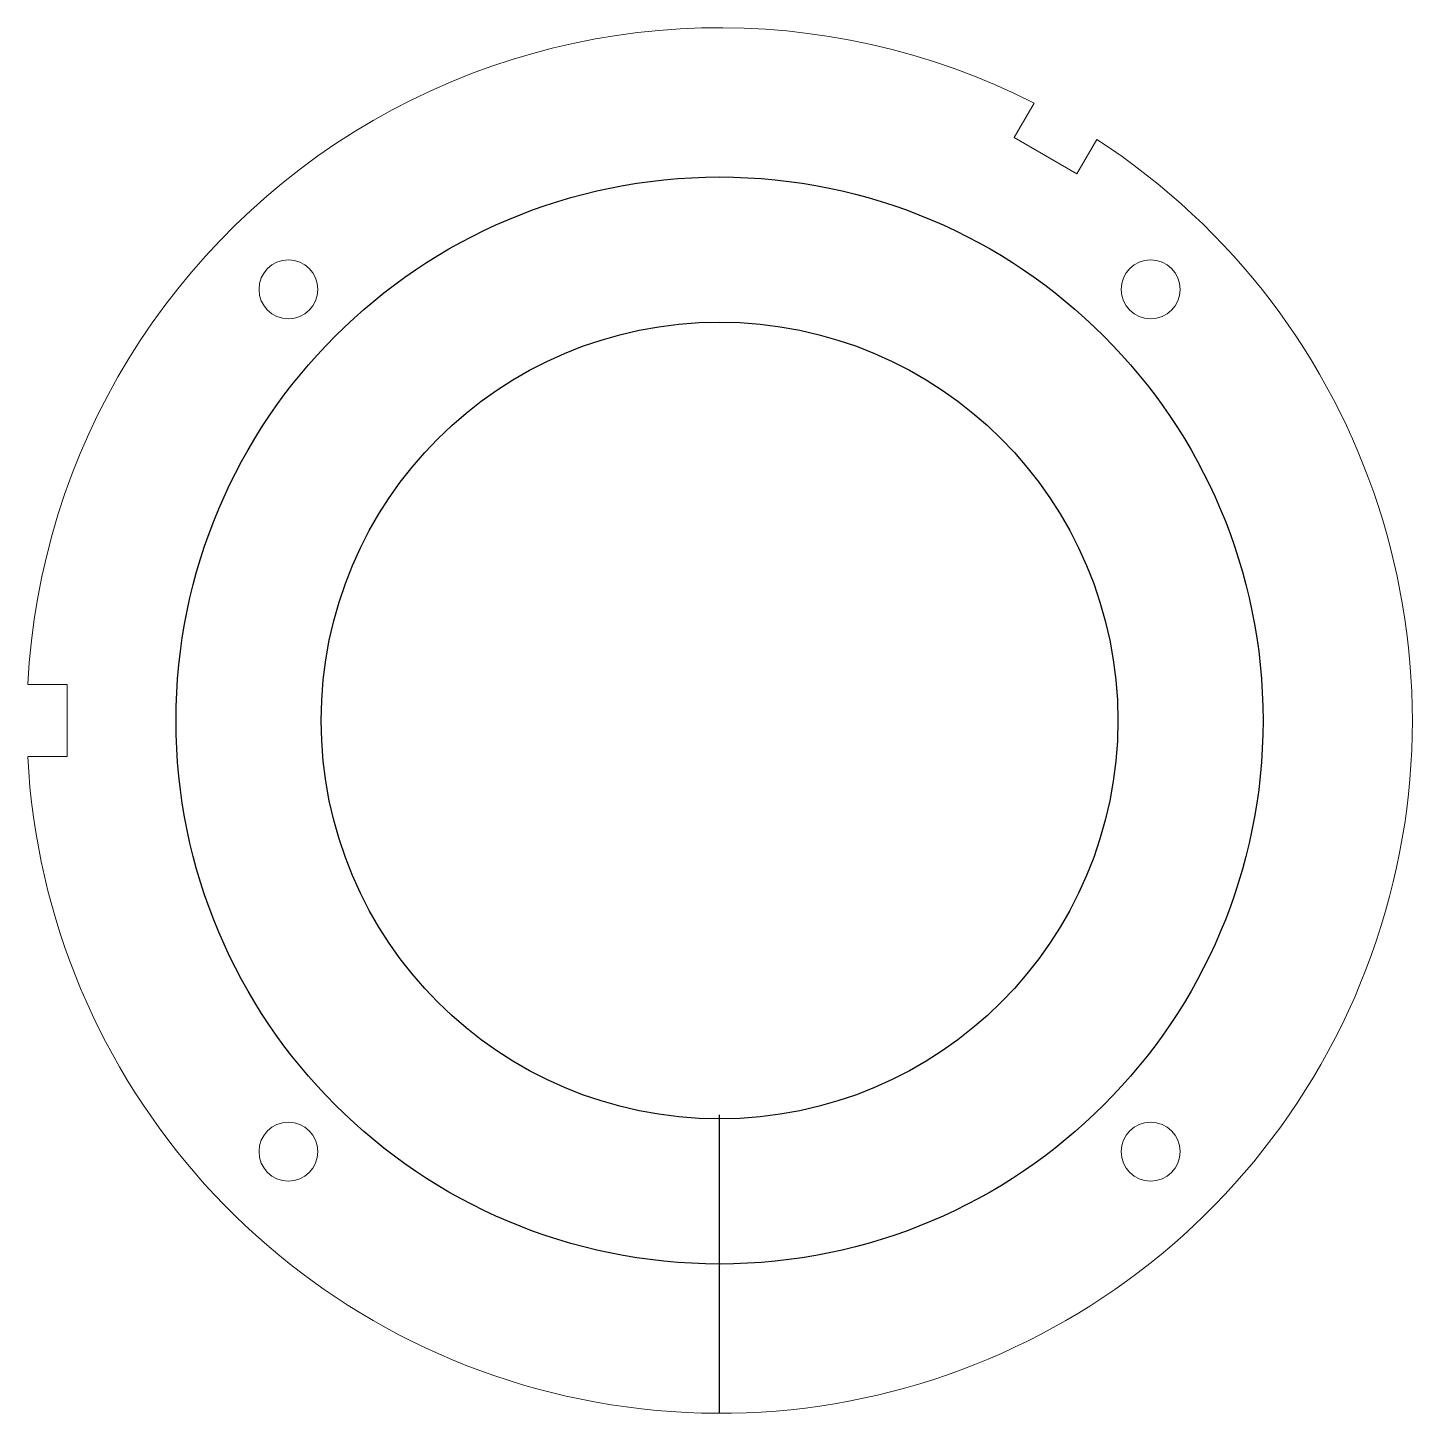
# Model space of a CAD drawing. Header units: millimetres. Extents: x -20 to 20, y -20 to 20.
import ezdxf

# ---------------------------------------------------------------- set-up
doc = ezdxf.new("R2010")
doc.units = ezdxf.units.MM
doc.header["$PDSIZE"] = -1
doc.linetypes.add('CENTERX2', pattern=[20.32, 12.7, -2.54, 2.54, -2.54])

msp = doc.modelspace()

# ---------------------------------------------------------------- linework, layer by layer
at = {"color": 7, "linetype": 'Continuous', "lineweight": 15}
for p, q in [((9.082, 17.819), (8.51, 16.829)), ((8.51, 16.829), (10.319, 15.785)), ((10.319, 15.785), (10.891, 16.775)), ((-18.83, 1.044), (-19.973, 1.044)), ((-18.83, -1.044), (-18.83, 1.044)), ((-19.973, -1.044), (-18.83, -1.044))]:
    msp.add_line(p, q, dxfattribs=at)
at = {"color": 7, "linetype": 'CENTERX2'}
msp.add_line((0, -20), (0, -11.383), dxfattribs=at)
at = {"color": 7, "linetype": 'Continuous'}
for radius in [15.691, 11.5]:
    msp.add_circle((0, 0), radius, dxfattribs=at)
at = {"color": 7, "linetype": 'Continuous', "lineweight": 15}
for centre in [(-12.445, 12.445), (12.445, 12.445), (-12.445, -12.445), (12.445, -12.445)]:
    msp.add_circle(centre, 0.85, dxfattribs=at)
for start, end in [(62.9928, 177.0072), (182.9928, 57.0072)]:
    msp.add_arc((0, 0), 20, start, end, dxfattribs=at)
at = {"color": 7, "linetype": 'Continuous'}
msp.add_point((0, -15.691), dxfattribs=at)

doc.saveas('drawing.dxf')
